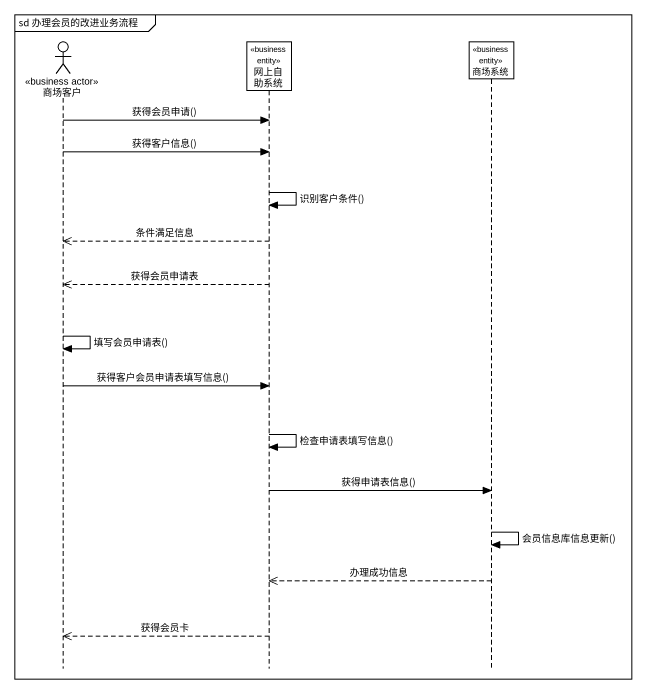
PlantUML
@startuml
mainframe sd 办理会员的改进业务流程
hide footbox
actor 商场客户 <<business actor>>
participant 网上自助系统 <<business entity>>
participant 商场系统 <<business entity>>

商场客户 -> 网上自助系统 : 获得会员申请()
商场客户 -> 网上自助系统 : 获得客户信息()
网上自助系统 -> 网上自助系统 : 识别客户条件()
网上自助系统 -->> 商场客户 : 条件满足信息
网上自助系统 -->> 商场客户 : 获得会员申请表
商场客户 -> 商场客户 : 填写会员申请表()
商场客户 -> 网上自助系统 : 获得客户会员申请表填写信息()
网上自助系统 -> 网上自助系统 : 检查申请表填写信息()
网上自助系统 -> 商场系统 : 获得申请表信息()
商场系统 -> 商场系统 : 会员信息库信息更新()
商场系统 -->> 网上自助系统 : 办理成功信息
网上自助系统 -->> 商场客户 : 获得会员卡
@enduml
